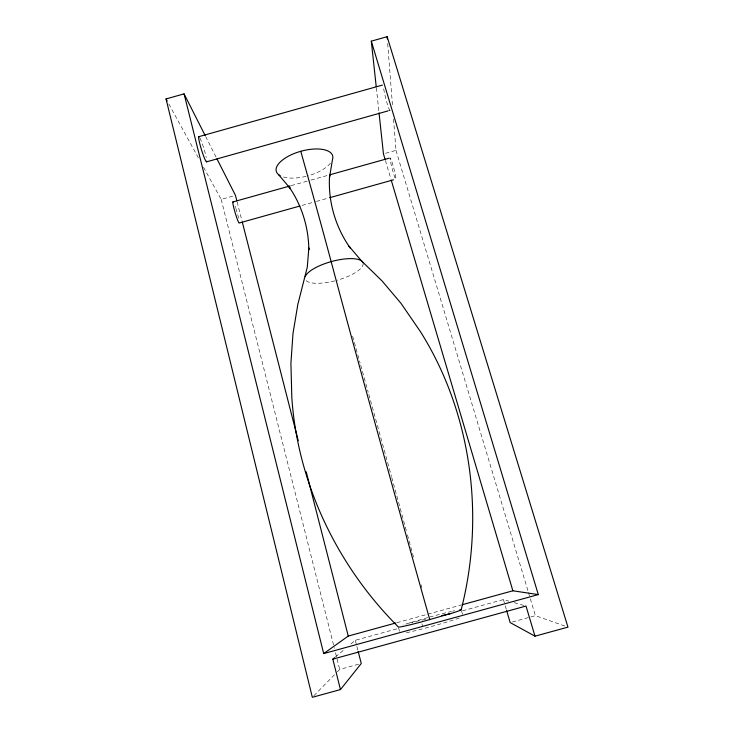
<?xml version="1.0" encoding="UTF-8"?>
<svg xmlns="http://www.w3.org/2000/svg" width="734" height="734" viewBox="0 0 734 734"><rect width="100%" height="100%" fill="white"/><g stroke="black" fill="none" stroke-linecap="round" stroke-linejoin="round"><path stroke-width="0.55" stroke-dasharray="3.67 2.75" d="M313.895 695.704L336.576 672.61M337.356 671.812L339.704 669.426L359.109 664.096M335.42 656.967L344.053 649.718M350.971 643.92L355.293 640.296L398.406 628.442M387.699 110.999L389.901 110.384M203.538 167.242L221.182 199.382L235.458 195.382M385.552 153.323L395.984 150.397L393.516 118.559M291.214 185.61L309.922 180.371M311.023 180.059L328.639 175.123M302.096 205.401L315.308 201.703M316.409 201.4L328.52 198.006M427.775 617.597L408.031 623.377A32.617 1.275 -15.4 0 0 402.984 625.029M396.874 622.689L460.943 605.064M462.521 610.816L503.414 599.568L508.8 601.109M512.369 621.992L535.398 615.67L567.96 627.13M409.471 622.937L426.17 619.147M514.176 602.651L523.856 605.431M168.792 103.971L199.125 159.214M205.658 136.506L216.447 157.828M395.984 150.397L528.168 591.521M528.498 592.622L535.398 615.67M385.414 160.489L390.938 179.151M503.414 599.568L506.313 609.44M461.502 610.752L463.035 616.165M421.903 623.863L422.692 626.753M398.635 628.047L399.507 631.304M355.293 640.296L357.853 650.241M237.155 202.043L241.991 220.916M221.182 199.382L334.383 648.315M335.502 652.755L339.704 669.426M376.34 87.851L378.918 111.77M387.68 43.526L392.451 104.916M429.739 617.046A32.617 1.275 -15.4 0 1 451.465 611.431M452.603 611.174A32.617 1.275 -15.4 0 1 454.704 610.697M459.319 617.982A32.663 1.505 -15.4 0 1 431.629 626.414L423.215 628.671A32.663 1.505 -15.4 0 1 403.883 633.222M363.073 263.167A30.048 9.762 -15.4 0 1 336.943 280.296M334.842 280.856A30.048 9.762 -15.4 0 1 305.656 280.076M199.914 138.001A13.184 1.312 72.9 0 1 206.254 157.471M330.41 163.196A29.25 12.799 -15.4 0 1 308.142 175.793M306.096 176.334A29.25 12.799 -15.4 0 1 282.361 176.665M390.121 110.054A13.203 1.119 75.8 0 1 386.827 102.265A13.203 1.119 75.8 0 1 383.35 86.456M352.614 336.209A565.62 9.166 74.5 0 1 360.119 363.137M360.715 365.284A565.62 9.166 74.5 0 1 368.202 392.231M368.807 394.387A565.62 9.166 74.5 0 1 391.461 476.449M391.763 477.531A565.62 9.166 74.5 0 1 406.865 532.71M407.453 534.875A565.62 9.166 74.5 0 1 413.939 558.684M420.986 584.649A565.62 9.166 74.5 0 1 421.867 587.888M235.008 206.052A11.056 0.973 73.5 0 1 235.559 207.603M235.843 208.438A11.056 0.973 73.5 0 1 238.779 218.851M390.671 162.278A11.074 0.826 75.3 0 0 395.69 179.206A11.074 0.826 75.3 0 0 392.626 164.141A11.074 0.826 75.3 0 0 390.671 162.278"/><path stroke-width="1.1" d="M461.2 609.67C485.082 516.47 471.861 413.572 420.454 331.685L400.966 303.298L382.056 280.938L361.55 260.955L349.035 246.266L350.201 247.954C335.245 226.879 327.713 200.657 329.658 174.857L329.511 177.279L332.502 159.48A29.25 12.799 -15.4 0 0 298.967 151.819A29.25 12.799 -15.4 0 0 280.25 175.738M459.869 609.697A32.617 1.275 -15.4 0 1 452.529 613.018L421.38 621.946A32.617 1.275 -15.4 0 1 398.342 626.955C337.521 566.253 297.903 484.165 291.848 398.149L290.912 363.275L293.013 333.374L297.83 304.427L307.289 267.185L308.84 247.945L308.821 249.734C308.638 227.201 301.637 204.795 288.682 186.335L290.15 188.308L278.535 174.609M205.144 135.487L184.078 93.869L166.04 98.952L312.326 697.3L340.466 689.575L361.266 663.508L358.137 651.352M340.466 689.575L332.823 659.141L334.548 657.692M184.078 93.869L323.703 653.581L348.265 636.066L395.764 622.992M376.221 86.713L371.303 41.159L387.148 36.7L567.96 627.13L534.994 636.176L510.176 622.597L506.634 610.532M198.813 136.68L382.405 85.089M206.649 161.819L387.699 110.999M232.871 201.96L290.113 185.922M329.74 174.82L389.176 158.168M299.894 206.025L239.33 222.971A11.056 0.973 73.5 0 1 235.091 212.53A11.056 0.973 73.5 0 1 233.146 201.978M329.621 197.703L393.488 179.821M462.053 604.761L512.864 590.787L538.297 594.586L371.303 41.159M323.703 653.581L538.297 594.586M332.823 659.141L526.012 606.045L534.994 636.176M441.74 615.615L450.648 613.596M166.04 98.952L167.141 100.962M216.961 158.838L235.458 195.382L236.871 200.933M385.084 159.397L383.46 153.911L379.038 112.908M391.268 180.252L512.864 590.787M242.275 222.026L298.252 440.703M306.206 471.779L348.265 636.066M387.148 36.7L387.332 38.975M305.234 276.672A30.048 9.762 -15.4 0 1 333.722 260.955A30.048 9.762 -15.4 0 1 362.789 262.368M206.786 161.131A13.184 1.312 72.9 0 1 201.611 150.131A13.184 1.312 72.9 0 1 199.244 136.919M429.775 619.679A291.159 2.385 74.5 0 1 331.162 261.634A152.589 1.642 74.3 0 0 300.766 151.277"/></g></svg>
